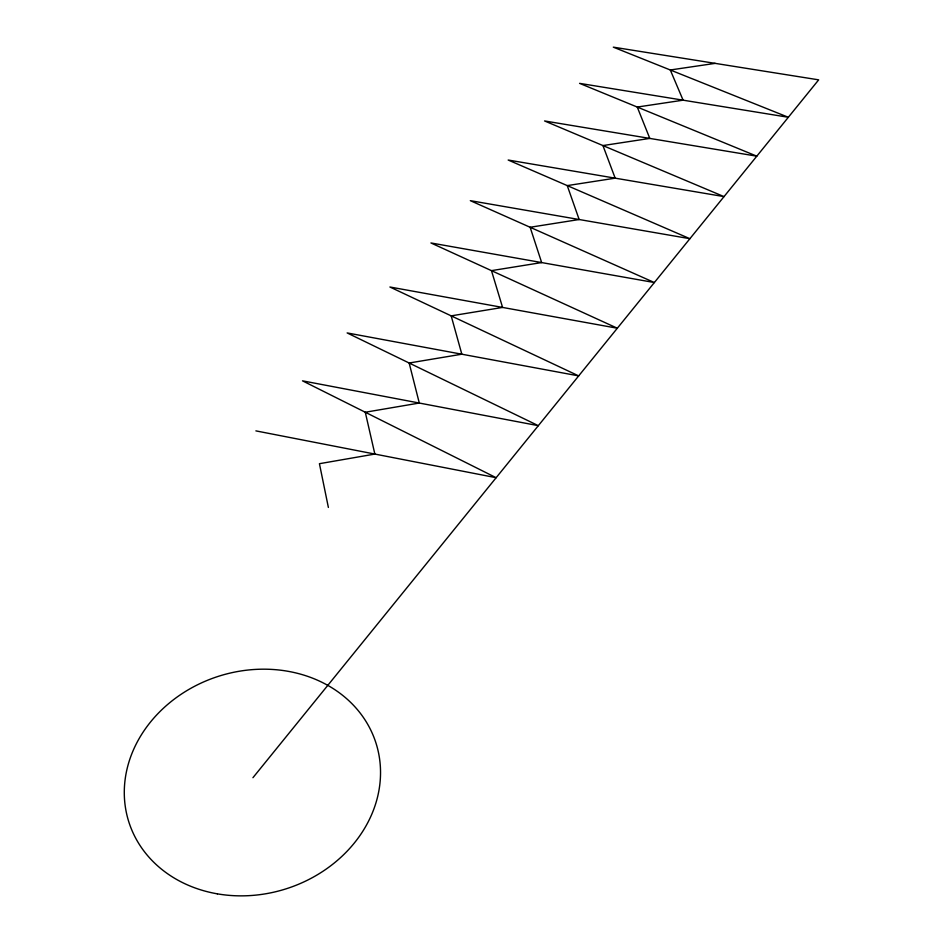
<?xml version="1.0" encoding="UTF-8"?>
<svg xmlns="http://www.w3.org/2000/svg" width="943" height="943" viewBox="0 0 943 943"><rect width="100%" height="100%" fill="white"/><g stroke="black" fill="none" stroke-linecap="round" stroke-linejoin="round"><path stroke-width="1.41" d="M252.936 777.704L818.677 79.849L613.304 47.15L788.336 117.274L579.58 83.361L756.805 156.173L544.559 120.952L724.024 196.615L508.171 160.027L689.899 238.697L470.321 200.659L654.359 282.535L430.927 242.952L617.323 328.223L389.907 287.002L578.672 375.892L347.13 332.926L538.323 425.67L302.503 380.842L496.136 477.7L255.883 430.88M715.171 63.37L670.296 69.982L683.097 100.182L637.256 107.054L649.798 138.409L602.931 145.564L615.178 178.168L567.25 185.606L579.155 219.519L530.131 227.263L541.659 262.567L491.468 270.641L502.584 307.43L451.178 315.858L461.834 354.203L409.156 363.008L419.293 403.038L365.283 412.244L374.854 454.066L319.429 463.697L328.376 507.428M217.303 893.834A129.71 111.51 -17.8 0 0 376.67 745.335A129.71 111.51 -17.8 0 0 163.257 708.382A129.71 111.51 -17.8 0 0 217.303 893.834"/></g></svg>
